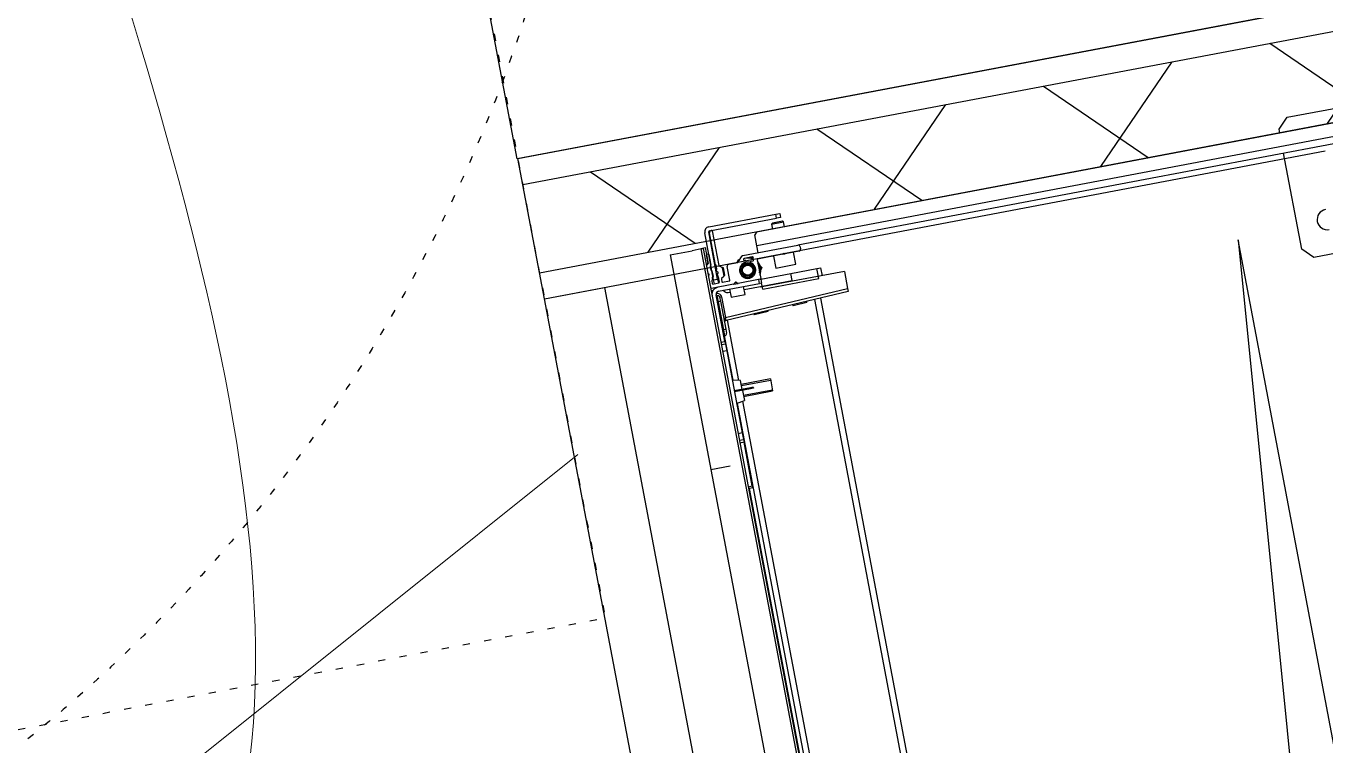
# Model space of a CAD drawing. Header units: centimetres. Extents: x 209280 to 319866, y -365283 to -277503.
# Drawn here: x 225203 to 225841, y -316061 to -315708 of the extents above; entities that cross this region are included whole.
import ezdxf

# ---------------------------------------------------------------- set-up
doc = ezdxf.new("R2010")
doc.units = ezdxf.units.CM
doc.linetypes.add('Style de ligne -5', pattern=[0.20828, 0.069425, -0.138855])
doc.layers.get('0').update_dxf_attribs({"color": 252})
doc.layers.add('3-BAT C-Niveau 1', color=252, linetype='Continuous')
doc.layers.add('prlm-MOD', color=64, linetype='Continuous')
doc.layers.add('prlm-ELEC-CFO', color=1, linetype='Continuous', lineweight=25)

# ---------------------------------------------------------------- blocks, each defined once
blk = doc.blocks.new('MTI900_Alu_390')
at = {"layer": 'prlm-MOD', "color": 1, "linetype": 'Continuous'}
for p, q in [((-3.775, -0.12), (-3.775, -0.8)), ((-4.475, -0.8), (-4.475, -0.387)), ((-4.405, -0.415), (-4.405, -3.465)), ((-4.34, -0.405), (-4.34, -3.475)), ((-4.305, -0.6), (-4.305, -3.277)), ((-4.425, -0.85), (-4.475, -0.8)), ((-3.775, -0.8), (-3.825, -0.85)), ((-4.405, -0.85), (-4.425, -0.85)), ((-3.825, -0.85), (-4.305, -0.85)), ((-4.1351, -3.077), (-4.136, -3.497)), ((-4.1351, -3.077), (-4.05, -3.077)), ((-4.0221, -3.692), (-4.05, -3.077)), ((-4.05, -3.077), (-4.035, -3.077)), ((-4.035, -3.077), (-4.0071, -3.6913)), ((-4.175, -3.207), (-4.175, -3.187)), ((-4.1353, -3.187), (-4.175, -3.187)), ((-4.175, -3.337), (-4.175, -3.207)), ((-4.125, -3.207), (-4.175, -3.207)), ((-4.125, -3.487), (-4.125, -3.207)), ((-0.2775, -3.215), (-4.0287, -3.215)), ((-0.2775, -3.245), (-4.0274, -3.245)), ((-4.305, -3.5528), (-4.305, -3.277)), ((-4.295, -3.267), (-4.285, -3.267)), ((-4.275, -3.277), (-4.275, -3.3458)), ((-4.215, -3.305), (-4.275, -3.305)), ((-4.215, -3.405), (-4.215, -3.305)), ((-4.0205, -3.2854), (-4.0255, -3.2857)), ((-4.0205, -3.2854), (-4.0173, -3.3556)), ((-4.475, -3.355), (-4.475, -3.335)), ((-4.475, -3.335), (-4.455, -3.335)), ((-4.475, -3.69), (-4.475, -3.355)), ((-4.455, -3.355), (-4.475, -3.355)), ((-4.455, -3.335), (-4.455, -3.355)), ((-4.455, -3.69), (-4.455, -3.355)), ((-4.43, -3.325), (-4.435, -3.33)), ((-4.435, -3.33), (-4.435, -3.38)), ((-4.43, -3.385), (-4.43, -3.325)), ((-4.405, -3.325), (-4.43, -3.325)), ((-4.2759, -3.3479), (-4.2779, -3.3499)), ((-4.2779, -3.3541), (-4.2759, -3.3561)), ((-4.275, -3.3582), (-4.275, -3.3458)), ((-4.275, -3.3582), (-4.275, -3.484)), ((-4.175, -3.487), (-4.175, -3.337)), ((-4.14, -3.337), (-4.175, -3.337)), ((-4.14, -3.487), (-4.14, -3.337)), ((-4.0223, -3.3558), (-4.0173, -3.3556)), ((-4.435, -3.38), (-4.43, -3.385)), ((-4.43, -3.385), (-4.405, -3.385)), ((-4.275, -3.405), (-4.215, -3.405)), ((-4.405, -3.465), (-4.395, -3.475)), ((-4.34, -3.475), (-4.395, -3.475)), ((-4.305, -3.475), (-4.34, -3.475)), ((-4.29, -3.5066), (-4.2854, -3.504)), ((-4.29, -3.507), (-4.29, -3.549)), ((-4.274, -3.504), (-4.287, -3.504)), ((-4.272, -3.487), (-4.178, -3.487)), ((-4.271, -3.518), (-4.271, -3.507)), ((-4.24, -3.4778), (-4.23, -3.472)), ((-4.23, -3.472), (-4.22, -3.4778)), ((-4.175, -3.49), (-4.175, -3.487)), ((-4.175, -3.487), (-4.155, -3.487)), ((-4.175, -3.49), (-4.175, -3.6008)), ((-4.155, -3.497), (-4.175, -3.497)), ((-4.14, -3.487), (-4.155, -3.487)), ((-4.155, -3.487), (-4.155, -3.497)), ((-4.155, -3.702), (-4.155, -3.497)), ((-4.125, -3.487), (-4.14, -3.487)), ((-4.14, -3.577), (-4.14, -3.487)), ((-4.136, -3.497), (-4.14, -3.4972)), ((-4.0116, -3.4816), (-4.0166, -3.4819)), ((-4.0116, -3.4816), (-4.0084, -3.5518)), ((-4.2769, -3.5821), (-4.3041, -3.5549)), ((-4.2906, -3.577), (-4.2906, -3.5684)), ((-4.287, -3.552), (-4.282, -3.552)), ((-4.279, -3.549), (-4.279, -3.545)), ((-4.276, -3.542), (-4.2729, -3.542)), ((-4.2657, -3.521), (-4.268, -3.521)), ((-4.195, -3.5614), (-4.195, -3.5226)), ((-4.0134, -3.552), (-4.0084, -3.5518)), ((-3.685, -3.532), (-3.625, -3.532)), ((-3.685, -3.532), (-3.685, -3.677)), ((-3.6789, -3.677), (-3.6789, -3.532)), ((-3.6311, -3.677), (-3.6311, -3.532)), ((-3.625, -3.677), (-3.625, -3.532)), ((-4.2806, -3.5828), (-4.2906, -3.577)), ((-4.276, -3.627), (-4.276, -3.5842)), ((-4.1759, -3.6029), (-4.1829, -3.6099)), ((-4.1829, -3.6141), (-4.1759, -3.6211)), ((-4.175, -3.6232), (-4.175, -3.6008)), ((-4.175, -3.6232), (-4.175, -3.734)), ((-4.115, -3.577), (-4.155, -3.577)), ((-4.115, -3.647), (-4.115, -3.577)), ((-3.66, -3.6225), (-3.655, -3.6225)), ((-3.66, -3.6225), (-3.66, -3.6361)), ((-3.655, -3.6225), (-3.655, -3.6361)), ((-4.455, -3.682), (-4.455, -3.68)), ((-4.452, -3.677), (-4.2791, -3.677)), ((-4.215, -3.695), (-4.45, -3.695)), ((-4.2855, -3.692), (-4.445, -3.692)), ((-4.2653, -3.69), (-4.2827, -3.69)), ((-4.2766, -3.6757), (-4.2679, -3.6633)), ((-4.198, -3.637), (-4.266, -3.637)), ((-4.2654, -3.662), (-4.2246, -3.662)), ((-4.263, -3.657), (-4.265, -3.659)), ((-4.225, -3.659), (-4.265, -3.659)), ((-4.265, -3.659), (-4.265, -3.662)), ((-4.265, -3.69), (-4.265, -3.695)), ((-4.227, -3.657), (-4.263, -3.657)), ((-4.2521, -3.692), (-4.2625, -3.692)), ((-4.2607, -3.657), (-4.2607, -3.662)), ((-4.2607, -3.69), (-4.2607, -3.695)), ((-4.2471, -3.6871), (-4.2521, -3.692)), ((-4.2379, -3.692), (-4.2429, -3.6871)), ((-4.228, -3.692), (-4.2379, -3.692)), ((-4.2293, -3.657), (-4.2293, -3.662)), ((-4.2293, -3.69), (-4.2293, -3.695)), ((-4.225, -3.659), (-4.227, -3.657)), ((-4.2252, -3.69), (-4.198, -3.69)), ((-4.225, -3.662), (-4.225, -3.659)), ((-4.225, -3.695), (-4.225, -3.69)), ((-4.2221, -3.6633), (-4.2134, -3.6757)), ((-4.215, -3.715), (-4.215, -3.695)), ((-4.215, -3.695), (-4.195, -3.695)), ((-4.2109, -3.677), (-4.198, -3.677)), ((-4.195, -3.674), (-4.195, -3.64)), ((-4.195, -3.722), (-4.195, -3.693)), ((-4.155, -3.647), (-4.115, -3.647)), ((-4.14, -3.6567), (-4.14, -3.647)), ((-4.125, -3.692), (-4.0221, -3.692)), ((-4.125, -3.702), (-4.125, -3.692)), ((-4.0071, -3.6913), (-4.0221, -3.692)), ((-4.022, -3.6925), (-4.0221, -3.692)), ((-3.7066, -3.685), (-4.0074, -3.685)), ((-4.0071, -3.6913), (-4.007, -3.6925)), ((-3.705, -3.677), (-3.713, -3.717)), ((-3.66, -3.677), (-3.705, -3.677)), ((-3.66, -3.6361), (-3.655, -3.6361)), ((-3.66, -3.6361), (-3.66, -3.717)), ((-3.655, -3.6361), (-3.655, -3.717)), ((-3.655, -3.677), (-3.605, -3.677)), ((-3.597, -3.717), (-3.605, -3.677)), ((-0.26, -3.685), (-3.6034, -3.685)), ((-4.215, -3.715), (-4.45, -3.715)), ((-4.378, -3.747), (-4.378, -3.727)), ((-4.378, -3.727), (-4.298, -3.727)), ((-4.375, -3.747), (-4.378, -3.747)), ((-4.375, -3.737), (4.375, -3.737)), ((-4.375, -3.747), (-4.375, -3.737)), ((4.375, -3.747), (-4.375, -3.747)), ((-4.375, -3.747), (-4.375, -3.792)), ((-4.345, -3.724), (-4.345, -3.718)), ((-4.342, -3.715), (-4.2885, -3.715)), ((-4.298, -3.727), (-4.342, -3.727)), ((-4.298, -3.727), (-4.298, -3.737)), ((-4.295, -3.734), (-4.295, -3.73)), ((-4.2826, -3.72), (-4.2654, -3.72)), ((-4.2651, -3.7161), (-4.269, -3.72)), ((-4.2618, -3.7161), (-4.2651, -3.7161)), ((-4.2595, -3.715), (-4.231, -3.715)), ((-4.2471, -3.7321), (-4.2521, -3.737)), ((-4.2414, -3.7335), (-4.2486, -3.7335)), ((-4.2379, -3.737), (-4.2429, -3.7321)), ((-4.2249, -3.7161), (-4.2287, -3.7161)), ((-4.2251, -3.72), (-4.215, -3.72)), ((-4.221, -3.72), (-4.2249, -3.7161)), ((-4.195, -3.715), (-4.215, -3.715)), ((-4.215, -3.72), (-4.215, -3.722)), ((-4.212, -3.725), (-4.198, -3.725)), ((-4.175, -3.737), (-4.175, -3.734)), ((-4.165, -3.737), (-4.165, -3.7265)), ((-3.9067, -3.717), (-4.14, -3.717)), ((-4.135, -3.717), (-4.135, -3.712)), ((-4.105, -3.712), (-4.135, -3.712)), ((-4.125, -3.702), (-4.105, -3.702)), ((-4.105, -3.702), (-3.965, -3.702)), ((-4.105, -3.702), (-4.105, -3.712)), ((-4.105, -3.712), (-4.105, -3.717)), ((-3.965, -3.712), (-4.105, -3.712)), ((-3.965, -3.702), (-3.945, -3.702)), ((-3.965, -3.702), (-3.965, -3.712)), ((-3.965, -3.717), (-3.965, -3.712)), ((-3.935, -3.712), (-3.965, -3.712)), ((-3.935, -3.712), (-3.935, -3.717)), ((-3.935, -3.715), (-3.7126, -3.715)), ((-3.9067, -3.737), (-3.9067, -3.717)), ((-3.9067, -3.717), (-3.8932, -3.717)), ((-3.8932, -3.717), (-3.86, -3.717)), ((-3.8932, -3.717), (-3.8932, -3.737)), ((-3.86, -3.717), (-3.45, -3.717)), ((-3.86, -3.717), (-3.86, -3.737)), ((-3.5974, -3.715), (-0.25, -3.715)), ((-3.45, -3.717), (-3.45, -3.737)), ((-3.45, -3.717), (-3.4168, -3.717)), ((-3.4168, -3.737), (-3.4168, -3.717)), ((-3.4168, -3.717), (-3.4033, -3.717)), ((-3.185, -3.717), (-3.4033, -3.717)), ((-3.4033, -3.717), (-3.4033, -3.737)), ((-3.185, -3.717), (-3.175, -3.717)), ((-3.185, -3.737), (-3.185, -3.717)), ((-3.175, -3.717), (-3.175, -3.737)), ((-3.175, -3.735), (-0.2433, -3.735)), ((-4.375, -3.902), (-4.375, -3.792)), ((-4.375, -3.902), (4.375, -3.902))]:
    blk.add_line(p, q, dxfattribs=at)
at = {"layer": 'prlm-MOD', "color": 1, "ltscale": 50}
blk.add_lwpolyline([(-3.3, -3.8058), (-3.3, -3.902)], dxfattribs=at)
at = {"layer": 'prlm-MOD', "color": 1, "linetype": 'Continuous'}
for radius in [0.035, 0.03, 0.025]:
    blk.add_circle((-4.23, -3.542), radius, dxfattribs=at)
for centre, radius, start, end in [((-3.945, -0.7), 0.05, 180, 0), ((-4.295, -3.277), 0.01, 90, 180), ((-4.285, -3.277), 0.01, 0, 90), ((-4.2758, -3.352), 0.003, 135, 225), ((-4.278, -3.3458), 0.003, 315, 0), ((-4.278, -3.3582), 0.003, 0, 45), ((-4.287, -3.507), 0.003, 90, 180), ((-4.23, -3.542), 0.06, 140.70352, 188.509), ((-4.23, -3.542), 0.065, 144.22418, 157.38014), ((-4.272, -3.484), 0.003, 180, 270), ((-4.274, -3.507), 0.003, 0, 90), ((-4.23, -3.542), 0.04, 184.00063, 146.07277), ((-4.23, -3.542), 0.065, 57.79577, 122.20423), ((-4.23, -3.542), 0.06, 66.44354, 113.55646), ((-4.178, -3.49), 0.003, 0, 90), ((-4.302, -3.5528), 0.003, 180, 225), ((-4.287, -3.549), 0.003, 180, 270), ((-4.23, -3.542), 0.065, 206.16198, 224.95254), ((-4.282, -3.549), 0.003, 270, 0), ((-4.276, -3.545), 0.003, 90, 180), ((-4.2729, -3.545), 0.003, 4.00063, 90), ((-4.268, -3.518), 0.003, 180, 270), ((-4.23, -3.542), 0.04, 146.07277, 184.00063), ((-4.2657, -3.518), 0.003, 270, 326.07277), ((-4.279, -3.5842), 0.003, 0, 45), ((-4.266, -3.627), 0.01, 180, 270), ((-4.1808, -3.612), 0.003, 135, 225), ((-4.178, -3.6008), 0.003, 315, 0), ((-4.178, -3.6232), 0.003, 0, 45), ((-4.45, -3.69), 0.025, 180, 270), ((-4.452, -3.68), 0.003, 90, 180), ((-4.445, -3.682), 0.01, 180, 270), ((-4.45, -3.69), 0.005, 180, 270), ((-4.2827, -3.693), 0.003, 90, 160.52878), ((-4.2791, -3.674), 0.003, 270, 325.00798), ((-4.2654, -3.665), 0.003, 90, 145.00798), ((-4.2653, -3.693), 0.003, 19.47122, 90), ((-4.245, -3.6892), 0.003, 45, 135), ((-4.2252, -3.693), 0.003, 90, 160.52878), ((-4.2246, -3.665), 0.003, 34.99202, 90), ((-4.2109, -3.674), 0.003, 214.99202, 270), ((-4.198, -3.64), 0.003, 0, 90), ((-4.198, -3.674), 0.003, 270, 0), ((-4.198, -3.693), 0.003, 0, 90), ((-4.1151, -3.7104), 0.05, 129.88406, 142.91394), ((-4.16, -3.6567), 0.02, 309.88406, 0), ((-4.125, -3.712), 0.02, 90, 192.41205), ((-3.997, -3.692), 0.01, 182.60256, 270), ((-4.342, -3.718), 0.003, 90, 180), ((-4.342, -3.724), 0.003, 180, 270), ((-4.298, -3.73), 0.003, 0, 90), ((-4.292, -3.734), 0.003, 180, 270), ((-4.2885, -3.718), 0.003, 9.59407, 90), ((-4.2826, -3.717), 0.003, 189.59407, 270), ((-4.2654, -3.717), 0.003, 270, 350.40593), ((-4.275, -3.715), 0.01, 353.93882, 0), ((-4.2595, -3.718), 0.003, 90, 170.40593), ((-4.245, -3.7342), 0.003, 45, 135), ((-4.231, -3.718), 0.003, 9.59407, 90), ((-4.2251, -3.717), 0.003, 189.59407, 270), ((-4.215, -3.715), 0.01, 180, 186.06118), ((-4.212, -3.722), 0.003, 180, 270), ((-4.198, -3.722), 0.003, 270, 0), ((-4.178, -3.734), 0.003, 270, 0), ((-4.14, -3.702), 0.035, 180, 270), ((-4.14, -3.702), 0.015, 180, 270), ((-4.125, -3.712), 0.01, 90, 180), ((-3.945, -3.712), 0.01, 0, 90)]:
    blk.add_arc(centre, radius, start, end, dxfattribs=at)
for centre, major_axis, ratio, start_param, end_param in [((-4.022, -3.6931), (0.015, 0.0007), 0.045361, 0, 1.568734), ((-3.997, -3.692), (0.025, 0), 0.4, 3.187016, 4.712389)]:
    blk.add_ellipse(centre, major_axis=major_axis, ratio=ratio, start_param=start_param, end_param=end_param, dxfattribs=at)
blk = doc.blocks.new('Groupe-185-1')
at = {"linetype": 'Continuous', "flags": 128}
blk.add_lwpolyline([(13712.068, -44953.93), (13726.953, -45032.533), (13648.35, -45047.419), (13633.465, -44968.816)], close=True, dxfattribs=at)

msp = doc.modelspace()

# ---------------------------------------------------------------- hatches: boundary and pattern name
at = {"linetype": 'Continuous'}
h = msp.add_hatch(dxfattribs=at)
h.set_pattern_fill('02_ISOLANT', color=256, scale=10, angle=10.723595, style=0, pattern_type=2)
h.set_pattern_definition([(55.723595, (88960.93, 134700.79), (-66.106423, 45.054865), []), (145.723595, (88960.93, 134700.79), (45.054865, 66.106423), [])])
h.paths.add_polyline_path([(225447.197, -315786.107), (225455.384, -315829.338), (226354.06, -315659.148), (226345.872, -315615.917)])
at = {"layer": '3-BAT C-Niveau 1', "linetype": 'Continuous', "lineweight": 18}
h = msp.add_hatch(dxfattribs=at)
h.set_pattern_fill('BA 13', color=256, scale=10, style=0, pattern_type=2)
h.set_pattern_definition([(218.65981, (88960.93, 134700.8), (-199.24783, 287.75041), [])])
h.paths.add_polyline_path([(223758.248, -314370.055), (224265.116, -316983.96), (225636.671, -316724.252), (225441.04, -315753.737), (226324.994, -315586.284), (226014.034, -313944.28), (223758.507, -314371.423)])

# ---------------------------------------------------------------- linework, layer by layer
at = {"linetype": 'Continuous'}
for p, q in [((225444.778, -315773.334), (226343.454, -315603.144)), ((225447.197, -315786.107), (226345.872, -315615.917)), ((225447.197, -315786.107), (226345.872, -315615.917)), ((225455.384, -315829.338), (226354.06, -315659.148)), ((225455.384, -315829.338), (226354.06, -315659.148))]:
    msp.add_line(p, q, dxfattribs=at)
at = {"linetype": 'Continuous', "lineweight": 25}
for p, q in [((225444.778, -315773.334), (226343.454, -315603.144)), ((225457.803, -315842.111), (225444.778, -315773.334)), ((225457.803, -315842.111), (225841.002, -315769.542))]:
    msp.add_line(p, q, dxfattribs=at)
at = {"linetype": 'Style de ligne -5', "ltscale": 50.8, "flags": 128}
msp.add_lwpolyline([(225338.146, -315213.072), (225487.655, -315998.977), (224210.559, -316241.93), (224061.05, -315456.024)], close=True, dxfattribs=at)
at = {"linetype": 'Continuous', "flags": 128}
for points in [[(225717.649, -316637.666), (225946.316, -316594.361), (225798.396, -315813.282), (225870.372, -316534.446)], [(225487.291, -315836.538), (225654.755, -316720.821), (225625.279, -316726.403), (225457.815, -315842.12)]]:
    msp.add_lwpolyline(points, close=True, dxfattribs=at)
at = {"linetype": 'Style de ligne -5', "ltscale": 50.8}
msp.add_circle((224734.102, -315473.847), 750.014, dxfattribs=at)
at = {"layer": 'prlm-ELEC-CFO', "lineweight": 13}
msp.add_spline([(224156.549, -315952.338), (224503.091, -316308.299), (225252.718, -316218.219), (225127.88, -314884.283), (225511.473, -314548.232), (225987.389, -314362.319)], degree=3, dxfattribs=at)

# ---------------------------------------------------------------- block references
at = {"xscale": 10, "yscale": 10, "zscale": 10}
msp.add_blockref('Groupe-185-1', (88960.928, 134700.79), dxfattribs=at)
at = {"layer": 'prlm-MOD', "xscale": 99.99999999999969, "yscale": 99.99999999999969, "zscale": 99.99999999999969, "rotation": 280.7234860716236}
msp.add_blockref('MTI900_Alu_390', (225984.313, -316177.837), dxfattribs=at)

doc.saveas('drawing.dxf')
